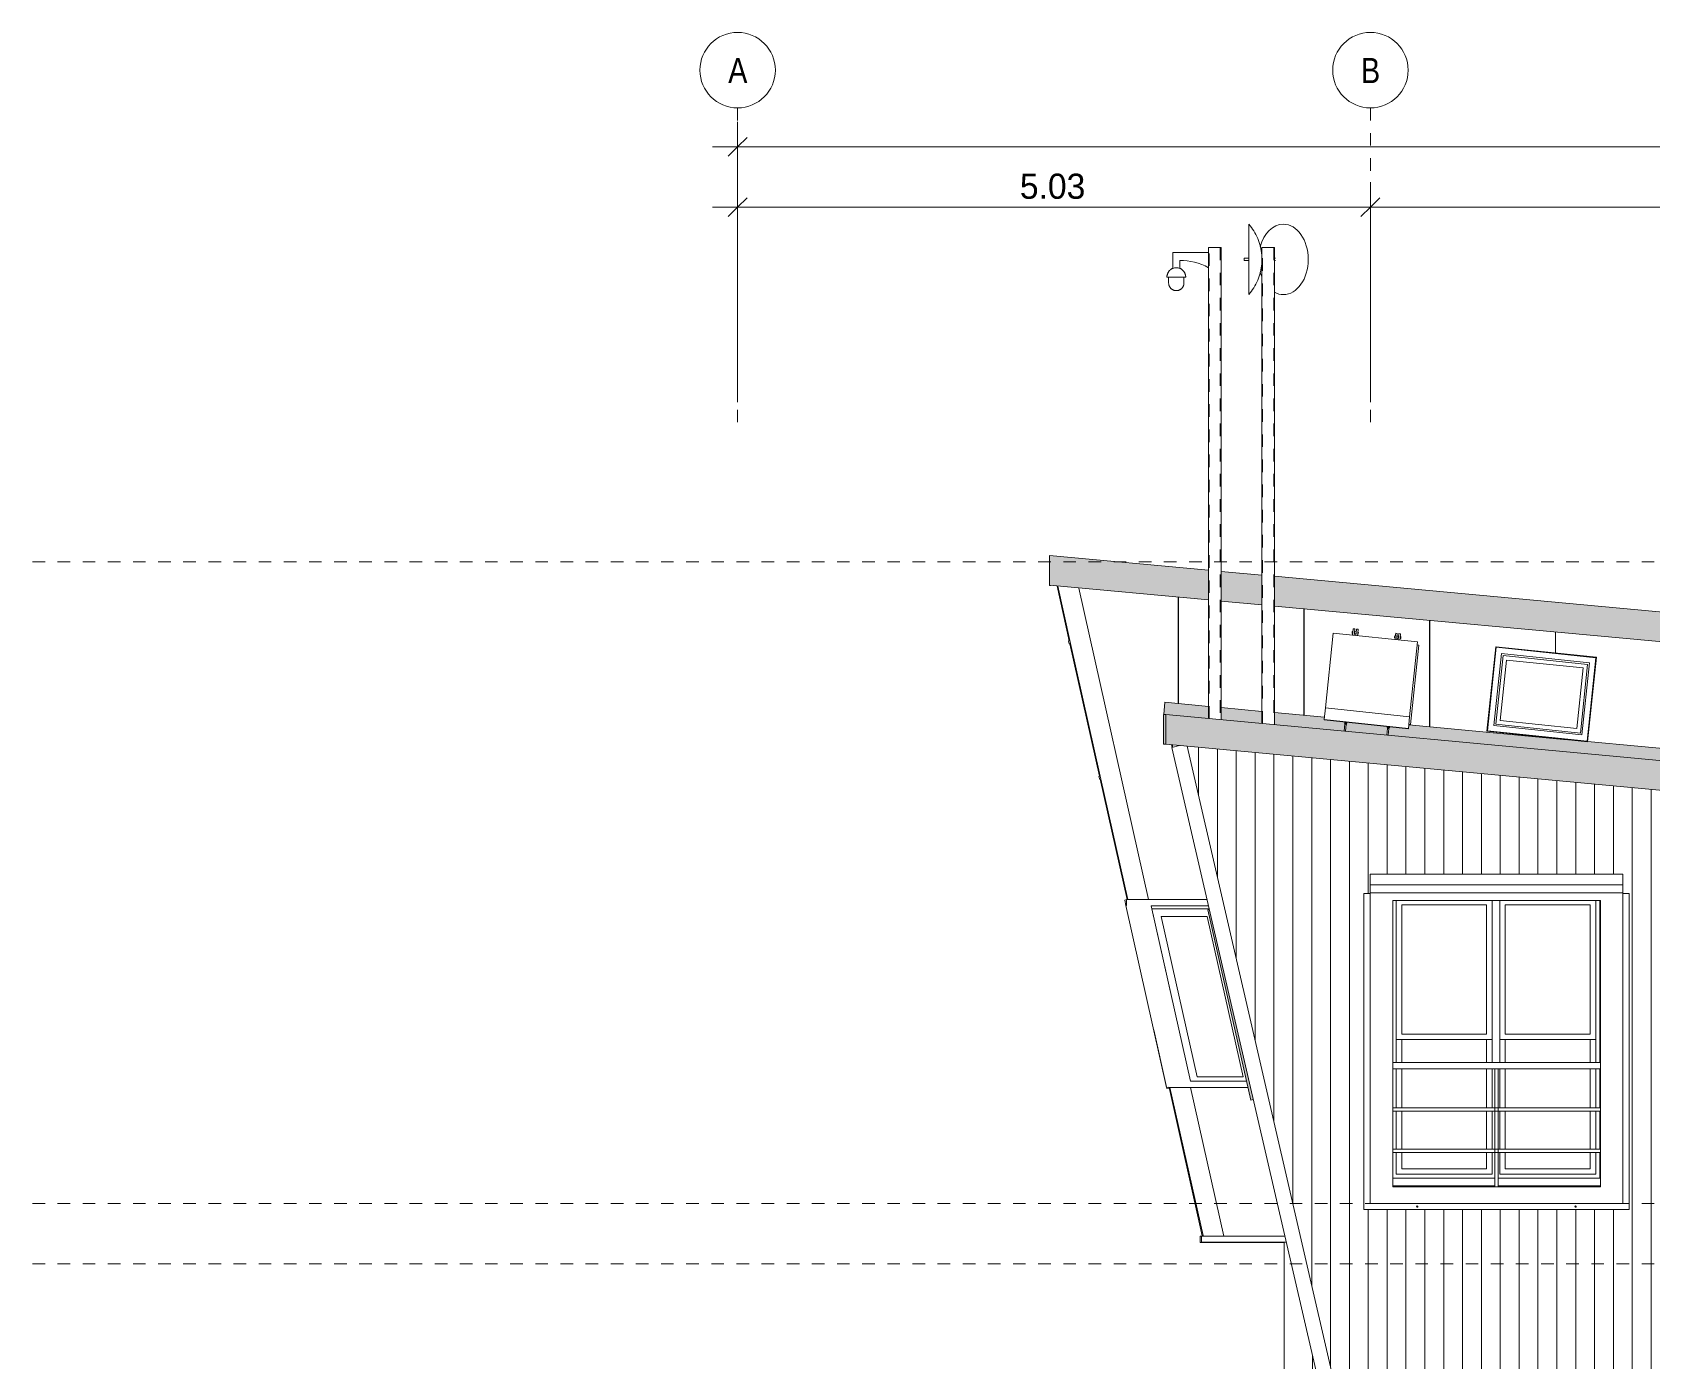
# Model space of a CAD drawing. Header units: metres. Extents: x -3 to 137, y -7 to 15.
# Drawn here: x 64.67 to 77.56, y 4.75 to 15.33 of the extents above; entities that cross this region are included whole.
import ezdxf

# ---------------------------------------------------------------- set-up
doc = ezdxf.new("R2010")
doc.units = ezdxf.units.M
for name, pattern in [('Centre', [0.03175, 0.00635, -0.00475, 0.0159, -0.00475]), ('Grid Line', [0.022225, 0.0127, -0.003175, 0.003175, -0.003175]), ('Hidden', [0.007144, 0.004763, -0.002381])]:
    doc.linetypes.add(name, pattern=pattern)
for name, color, linetype, lineweight in [('A-ANNO-DIMS', 7, 'Continuous', 9), ('A-ANNO-DIMS-100', 7, 'Continuous', 9), ('A-FLOR-HRAL', 7, 'Continuous', 9), ('A-FLOR-LEVL', 7, 'Continuous', 9), ('A-GENM', 7, 'Continuous', 9), ('A-GLAZ', 7, 'Continuous', 9), ('A-ROOF-OTLN', 7, 'Continuous', 9), ('A-ROOF-PATT', 7, 'Continuous', 9), ('A-WALL', 7, 'Continuous', 9), ('A-WALL-PATT', 7, 'Continuous', 9), ('I-WALL', 7, 'Continuous', 9), ('S-COLS', 7, 'Continuous', 9), ('S-GRID', 7, 'Continuous', 9), ('S-GRID-IDEN', 7, 'Continuous', 9)]:
    doc.layers.add(name, color=color, linetype=linetype, lineweight=lineweight)
doc.styles.add('Century Gothic_1', font='GOTHIC.TTF', dxfattribs={"height": 0.2})
doc.styles.add('Saira Condensed', font='SairaCondensed-Regular.ttf', dxfattribs={"height": 0.2})
doc.dimstyles.new('FCA_N_Cotas_E100', dxfattribs={"dimscale": 0.3048, "dimtxt": 0.208834, "dimasz": 0.492126, "dimexe": 0.656168, "dimexo": 0.656168, "dimgap": 0.032808, "dimtad": 1, "dimrnd": 0.01, "dimzin": 0, "dimdsep": 46, "dimtxsty": 'Century Gothic_1', "dimblk1": 'OBLIQUE', "dimblk2": 'OBLIQUE', "dimsah": 1, "dimcen": 0.09, "dimdle": 0.656168, "dimazin": 2, "dimtfac": 1, "dimtdec": 4, "dimtix": 1, "dimtmove": 0, "dimatfit": 3, "dimfxl": 1, "dimtvp": 1, "dimtolj": 1, "dimtzin": 0, "dimarcsym": 2})

# ---------------------------------------------------------------- blocks, each defined once
blk = doc.blocks.new('M_Window-Double-Hung-Double - 1650 x 2250-2534712-Elevation 5 - a')
at = {"layer": 'A-GLAZ'}
for p, q in [((-0.678, 8.429), (-0.678, 7.141)), ((0.041, 8.394), (-0.633, 8.394)), ((-0.633, 7.367), (-0.633, 8.394)), ((0.041, 7.367), (0.041, 8.394)), ((0.086, 8.429), (0.086, 7.141)), ((0.146, 7.141), (0.146, 8.429)), ((0.864, 8.394), (0.19, 8.394)), ((0.19, 8.394), (0.19, 7.367)), ((0.864, 8.394), (0.864, 7.367)), ((0.909, 7.141), (0.909, 8.429)), ((0.941, 8.429), (0.941, 7.141)), ((-0.633, 7.367), (0.041, 7.367)), ((0.19, 7.367), (0.864, 7.367)), ((0.086, 7.323), (-0.678, 7.323)), ((-0.633, 7.141), (-0.633, 7.323)), ((0.041, 7.141), (0.041, 7.323)), ((0.909, 7.323), (0.146, 7.323)), ((0.19, 7.323), (0.19, 7.141)), ((0.864, 7.323), (0.864, 7.141)), ((-0.678, 7.091), (-0.678, 6.781)), ((-0.633, 6.781), (-0.633, 7.091)), ((0.041, 6.78), (0.041, 7.091)), ((0.086, 7.091), (0.086, 6.78)), ((0.146, 6.78), (0.146, 7.091)), ((0.19, 7.091), (0.19, 6.781)), ((0.864, 7.091), (0.864, 6.781)), ((0.909, 6.781), (0.909, 7.091)), ((0.941, 7.091), (0.941, 6.781)), ((-0.678, 6.755), (-0.678, 6.451)), ((-0.633, 6.451), (-0.633, 6.755)), ((0.041, 6.45), (0.041, 6.756)), ((0.086, 6.756), (0.086, 6.45)), ((0.146, 6.45), (0.146, 6.756)), ((0.19, 6.755), (0.19, 6.451)), ((0.864, 6.755), (0.864, 6.451)), ((0.909, 6.451), (0.909, 6.755)), ((0.941, 6.755), (0.941, 6.451)), ((-0.678, 6.425), (-0.678, 6.252)), ((-0.633, 6.296), (-0.633, 6.425)), ((0.041, 6.296), (0.041, 6.426)), ((0.086, 6.426), (0.086, 6.252)), ((0.146, 6.252), (0.146, 6.426)), ((0.19, 6.425), (0.19, 6.296)), ((0.864, 6.425), (0.864, 6.296)), ((0.909, 6.252), (0.909, 6.425)), ((0.941, 6.425), (0.941, 6.22)), ((0.106, 6.22), (-0.704, 6.22)), ((-0.678, 6.252), (0.086, 6.252)), ((-0.633, 6.296), (0.041, 6.296)), ((0.941, 6.22), (0.132, 6.22)), ((0.146, 6.252), (0.909, 6.252)), ((0.19, 6.296), (0.864, 6.296))]:
    blk.add_line(p, q, dxfattribs=at)
blk = doc.blocks.new('M_Trim-Window-Exterior-Flat - with Sill-2534714-Elevation 5 - a')
at = {"layer": 'A-GENM'}
for p, q in [((0.941, 8.429), (0.941, 7.141)), ((0.941, 7.091), (0.941, 6.781)), ((0.941, 6.755), (0.941, 6.451)), ((0.941, 6.425), (0.941, 6.22)), ((0.106, 6.22), (-0.704, 6.22)), ((0.941, 6.22), (0.132, 6.22)), ((-0.704, 6.16), (0.106, 6.16)), ((0.132, 6.16), (0.946, 6.16))]:
    blk.add_line(p, q, dxfattribs=at)
blk = doc.blocks.new('M_Corniza Generica - Verde-2571607-Elevation 5 - a')
at = {"layer": 'A-GENM', "color": 8, "true_color": 0x808080}
for p, q in [((-2.229, 5.761), (-2.214, 5.764)), ((-2.227, 5.752), (-2.229, 5.761)), ((-2.214, 5.764), (-2.214, 5.761))]:
    blk.add_line(p, q, dxfattribs=at)
blk = doc.blocks.new('M_Corniza Generica - Verde-2571591-Elevation 5 - a')
at = {"layer": 'A-GENM', "color": 8, "true_color": 0x808080}
for p, q in [((-2.238, 5.76), (-2.229, 5.76)), ((-2.238, 5.76), (-2.238, 5.71)), ((-1.568, 5.71), (-2.238, 5.71))]:
    blk.add_line(p, q, dxfattribs=at)
blk = doc.blocks.new('M_Corniza Generica - Verde-V113-Elevation 5 - a')
at = {"layer": 'A-GENM', "color": 8, "true_color": 0x808080}
for p, q in [((-2.227, 5.761), (-1.563, 5.761)), ((-2.227, 5.761), (-2.227, 5.711)), ((-1.551, 5.711), (-2.227, 5.711))]:
    blk.add_line(p, q, dxfattribs=at)
blk = doc.blocks.new('M_RVR_Modulo Ventilación_02-6gr - M_RVR_Modulo Ventilación_02-6gr-2547236-Elevation 5 - a')
at = {"layer": 'A-GENM', "color": 8, "true_color": 0x808080}
for p, q in [((-1.02, 10.59), (-1.023, 10.56)), ((-1.007, 10.589), (-1.02, 10.59)), ((-1.01, 10.559), (-1.007, 10.589)), ((-0.994, 10.587), (-0.997, 10.557)), ((-0.981, 10.586), (-0.994, 10.587)), ((-0.984, 10.556), (-0.981, 10.586)), ((-1.24, 9.96), (-1.178, 10.555)), ((-1.178, 10.555), (-0.508, 10.485)), ((-1.028, 10.569), (-1.029, 10.561)), ((-1.029, 10.561), (-1.029, 10.553)), ((-1.029, 10.553), (-1.024, 10.552)), ((-1.022, 10.568), (-1.028, 10.569)), ((-1.025, 10.539), (-1.023, 10.56)), ((-1.01, 10.559), (-1.012, 10.538)), ((-1.011, 10.551), (-0.998, 10.549)), ((-0.996, 10.565), (-1.009, 10.567)), ((-0.999, 10.536), (-0.997, 10.557)), ((-0.984, 10.556), (-0.986, 10.535)), ((-0.985, 10.548), (-0.98, 10.547)), ((-0.978, 10.563), (-0.983, 10.564)), ((-0.98, 10.547), (-0.979, 10.555)), ((-0.979, 10.555), (-0.978, 10.563)), ((-0.69, 10.525), (-0.691, 10.517)), ((-0.691, 10.517), (-0.685, 10.517)), ((-0.689, 10.533), (-0.69, 10.525)), ((-0.684, 10.532), (-0.689, 10.533)), ((-0.687, 10.504), (-0.685, 10.525)), ((-0.681, 10.554), (-0.685, 10.525)), ((-0.669, 10.553), (-0.681, 10.554)), ((-0.672, 10.523), (-0.674, 10.502)), ((-0.673, 10.515), (-0.66, 10.514)), ((-0.672, 10.523), (-0.669, 10.553)), ((-0.658, 10.53), (-0.671, 10.531)), ((-0.661, 10.501), (-0.659, 10.522)), ((-0.656, 10.552), (-0.659, 10.522)), ((-0.643, 10.55), (-0.656, 10.552)), ((-0.646, 10.52), (-0.648, 10.499)), ((-0.647, 10.512), (-0.641, 10.512)), ((-0.646, 10.52), (-0.643, 10.55)), ((-0.64, 10.528), (-0.645, 10.528)), ((-0.641, 10.512), (-0.64, 10.52)), ((-0.64, 10.52), (-0.64, 10.528)), ((-0.508, 10.485), (-0.571, 9.89)), ((-0.498, 10.459), (-0.564, 9.828)), ((-0.498, 10.459), (-0.511, 10.461)), ((-1.25, 9.868), (-1.24, 9.96)), ((-1.24, 9.96), (-0.571, 9.89)), ((-1.25, 9.865), (-1.25, 9.868)), ((-0.58, 9.798), (-1.25, 9.868)), ((-1.25, 9.865), (-0.581, 9.794)), ((-1.085, 9.833), (-1.091, 9.776)), ((-1.087, 9.845), (-1.088, 9.84)), ((-1.088, 9.84), (-1.085, 9.839)), ((-1.087, 9.848), (-1.087, 9.845)), ((-1.084, 9.847), (-1.086, 9.831)), ((-1.086, 9.831), (-1.082, 9.831)), ((-1.082, 9.831), (-1.086, 9.831)), ((-1.082, 9.831), (-1.081, 9.847)), ((-1.082, 9.839), (-1.077, 9.838)), ((-1.081, 9.775), (-1.075, 9.832)), ((-1.076, 9.846), (-1.078, 9.831)), ((-1.078, 9.831), (-1.074, 9.83)), ((-1.074, 9.83), (-1.078, 9.831)), ((-1.074, 9.83), (-1.073, 9.846)), ((-1.074, 9.838), (-1.071, 9.838)), ((-1.071, 9.838), (-1.07, 9.843)), ((-1.07, 9.843), (-1.07, 9.846)), ((-0.749, 9.813), (-0.749, 9.809)), ((-0.749, 9.809), (-0.749, 9.804)), ((-0.749, 9.804), (-0.746, 9.804)), ((-0.746, 9.812), (-0.747, 9.796)), ((-0.744, 9.796), (-0.743, 9.811)), ((-0.743, 9.803), (-0.739, 9.803)), ((-0.738, 9.811), (-0.739, 9.795)), ((-0.736, 9.795), (-0.735, 9.811)), ((-0.735, 9.803), (-0.732, 9.802)), ((-0.732, 9.807), (-0.732, 9.811)), ((-0.732, 9.802), (-0.732, 9.807)), ((-0.571, 9.89), (-0.58, 9.798)), ((-0.577, 9.829), (-0.564, 9.828)), ((-0.746, 9.797), (-0.752, 9.744)), ((-0.747, 9.796), (-0.744, 9.796)), ((-0.744, 9.796), (-0.747, 9.796)), ((-0.742, 9.743), (-0.737, 9.796)), ((-0.739, 9.795), (-0.736, 9.795)), ((-0.736, 9.795), (-0.739, 9.795)), ((-0.58, 9.798), (-0.581, 9.794))]:
    blk.add_line(p, q, dxfattribs=at)
blk = doc.blocks.new('M_Ventana Cubierta Ponton - M_Ventana Cubierta Ponton-2549162-Elevation 5 - a')
at = {"layer": 'A-GLAZ', "color": 8, "true_color": 0x808080}
for p, q in [((0.044, 9.775), (0.115, 10.447)), ((0.115, 10.447), (0.915, 10.363)), ((0.118, 10.443), (0.115, 10.447)), ((0.049, 9.779), (0.118, 10.443)), ((0.16, 10.392), (0.099, 9.82)), ((0.172, 10.377), (0.114, 9.832)), ((0.911, 10.36), (0.118, 10.443)), ((0.15, 9.861), (0.2, 10.341)), ((0.86, 10.318), (0.16, 10.392)), ((0.172, 10.377), (0.845, 10.306)), ((0.2, 10.341), (0.809, 10.278)), ((0.799, 9.746), (0.86, 10.318)), ((0.841, 9.695), (0.911, 10.36)), ((0.915, 10.363), (0.844, 9.691)), ((0.915, 10.363), (0.911, 10.36)), ((0.759, 9.797), (0.809, 10.278)), ((0.787, 9.761), (0.845, 10.306)), ((0.099, 9.82), (0.799, 9.746)), ((0.114, 9.832), (0.787, 9.761)), ((0.15, 9.861), (0.759, 9.797)), ((0.044, 9.775), (0.049, 9.779)), ((0.844, 9.691), (0.044, 9.775)), ((0.841, 9.695), (0.049, 9.779)), ((0.844, 9.691), (0.841, 9.695))]:
    blk.add_line(p, q, dxfattribs=at)
blk = doc.blocks.new('M_Corniza Generica - Gris-2550090-Elevation 5 - a')
at = {"layer": 'A-GENM', "true_color": 0x474958}
h = blk.add_hatch(color=251, dxfattribs=at)
h.paths.add_polyline_path([(11.742, 8.585), (11.751, 8.681), (11.099, 8.741), (11.021, 8.652), (11.692, 8.589)])
h.paths.add_polyline_path([(10.898, 8.663), (10.976, 8.753), (10.49, 8.798), (10.491, 8.701), (10.85, 8.667)])
h.paths.add_polyline_path([(10.39, 8.71), (10.39, 8.807), (7.738, 9.053), (7.735, 9.021), (6.934, 9.105), (6.937, 9.128), (6.461, 9.172), (6.456, 9.128), (5.656, 9.212), (5.659, 9.246), (3.835, 9.415), (3.831, 9.377), (3.03, 9.461), (3.033, 9.49), (2.88, 9.504), (2.877, 9.477), (2.077, 9.561), (2.078, 9.578), (0.845, 9.693), (0.844, 9.691), (0.642, 9.712), (-0.578, 9.825), (-0.581, 9.794), (-0.732, 9.81), (-0.732, 9.802), (-0.736, 9.802), (-0.742, 9.743), (10.251, 8.723)])
h.paths.add_polyline_path([(-0.752, 9.744), (-0.747, 9.804), (-0.749, 9.805), (-0.749, 9.812), (-1.07, 9.845), (-1.071, 9.838), (-1.074, 9.838), (-1.08, 9.775), (-0.753, 9.744)])
h.paths.add_polyline_path([(-1.091, 9.776), (-1.085, 9.84), (-1.088, 9.84), (-1.087, 9.848), (-1.25, 9.865), (-1.248, 9.887), (-1.646, 9.924), (-1.646, 9.827), (-1.092, 9.776)])
h.paths.add_polyline_path([(-1.746, 9.836), (-1.746, 9.933), (-2.071, 9.963), (-2.071, 9.867), (-1.76, 9.838)])
h.paths.add_polyline_path([(-2.171, 9.876), (-2.171, 9.973), (-2.518, 10.005), (-2.527, 9.907), (-2.51, 9.907), (-2.24, 9.882)])
at = {"layer": 'A-GENM', "color": 8, "true_color": 0x808080}
for p, q in [((-2.518, 10.005), (-2.527, 9.907)), ((-2.518, 10.005), (-2.171, 9.973)), ((-2.071, 9.963), (-1.746, 9.933)), ((-1.646, 9.924), (-1.248, 9.887)), ((-0.578, 9.825), (0.683, 9.708)), ((0.845, 9.693), (2.078, 9.578))]:
    blk.add_line(p, q, dxfattribs=at)
blk = doc.blocks.new('M_Ventana lateral sala operaciones - M_Ventana lateral sala operaciones-2565318-Elevation 5 - a')
at = {"layer": 'A-GLAZ', "color": 8, "true_color": 0x808080}
for p, q in [((-2.621, 8.362), (-2.165, 8.362)), ((-2.46, 7.643), (-2.621, 8.362)), ((-2.546, 8.302), (-2.261, 7.026)), ((-2.181, 8.302), (-2.546, 8.302)), ((-1.895, 7.026), (-2.181, 8.302)), ((-2.261, 7.026), (-1.895, 7.026))]:
    blk.add_line(p, q, dxfattribs=at)
blk = doc.blocks.new('M_Ventana Fachada ponton - M_Ventana Fachada ponton-2570500-Elevation 5 - a')
at = {"layer": 'A-GLAZ', "true_color": 0x474958}
blk.add_hatch(color=251, dxfattribs=at).paths.add_polyline_path([(-1.835, 6.842), (-1.814, 6.847), (-2.164, 8.357), (-2.177, 8.354), (-1.88, 7.042)])
at = {"layer": 'A-GLAZ', "color": 8, "true_color": 0x808080}
for p, q in [((-2.164, 8.357), (-2.177, 8.354)), ((-2.177, 8.354), (-1.835, 6.842)), ((-1.835, 6.842), (-1.814, 6.847))]:
    blk.add_line(p, q, dxfattribs=at)
blk = doc.blocks.new('CHS-Circular Hollow Section-Column - 225 mm-2571516-Elevation 5 - a')
at = {"layer": 'S-COLS'}
for p, q in [((-1.568, 5.711), (-1.568, 3.7)), ((-1.343, 3.7), (-1.343, 4.81)), ((-1.568, 3.69), (-1.568, 2.864)), ((-1.343, 2.864), (-1.343, 3.69)), ((-1.568, 2.854), (-1.568, 2.813)), ((-1.343, 2.813), (-1.343, 2.854))]:
    blk.add_line(p, q, dxfattribs=at)
blk = doc.blocks.new('M_Marco Ventanas Fachada Ext-2 - M_Marco Ventanas Fachada Ext-2-2579068-Elevation 5 - a')
at = {"layer": 'A-GENM', "color": 8, "true_color": 0x808080}
for p, q in [((-0.884, 8.553), (-0.884, 8.639)), ((1.126, 8.639), (-0.884, 8.639)), ((-0.884, 8.49), (-0.884, 8.553)), ((-0.884, 8.553), (1.126, 8.553)), ((1.126, 8.639), (1.126, 8.553)), ((1.126, 8.553), (1.126, 8.49)), ((-0.884, 8.484), (-0.934, 8.484)), ((-0.934, 8.484), (-0.934, 5.971)), ((-0.884, 8.49), (1.126, 8.49)), ((-0.884, 6.021), (-0.884, 8.49)), ((0.946, 8.429), (-0.704, 8.429)), ((-0.704, 8.429), (-0.704, 6.153)), ((0.946, 6.153), (0.946, 8.429)), ((1.126, 8.49), (1.126, 6.021)), ((1.176, 8.484), (1.126, 8.484)), ((1.176, 5.971), (1.176, 8.484)), ((-0.704, 6.153), (0.946, 6.153)), ((-0.934, 5.971), (1.176, 5.971)), ((1.126, 6.021), (-0.884, 6.021))]:
    blk.add_line(p, q, dxfattribs=at)
for centre, start, end in [((-0.51, 5.995), 0, 180), ((-0.51, 5.995), 180, 0), ((0.749, 5.995), 0, 180), ((0.749, 5.995), 180, 0)]:
    blk.add_arc(centre, 0.005, start, end, dxfattribs=at)
blk = doc.blocks.new('FCA_N_Columna de acero - 100x100mm-2814986-Elevation 5 - a')
at = {"layer": 'S-COLS'}
for p, q in [((-2.171, 13.621), (-2.171, 9.876)), ((-2.171, 13.621), (-2.159, 13.621)), ((-2.083, 13.621), (-2.159, 13.621)), ((-2.083, 13.621), (-2.071, 13.621)), ((-2.071, 9.867), (-2.071, 13.621))]:
    blk.add_line(p, q, dxfattribs=at)
at = {"layer": 'S-COLS', "linetype": 'Hidden'}
for p, q in [((-2.165, 9.875), (-2.165, 13.621)), ((-2.077, 13.621), (-2.077, 9.867))]:
    blk.add_line(p, q, dxfattribs=at)
blk = doc.blocks.new('FCA_N_Columna de acero - 100x100mm-2815084-Elevation 5 - a')
at = {"layer": 'S-COLS'}
for p, q in [((-1.746, 13.621), (-1.746, 9.836)), ((-1.746, 13.621), (-1.734, 13.621)), ((-1.658, 13.621), (-1.734, 13.621)), ((-1.658, 13.621), (-1.646, 13.621)), ((-1.646, 9.827), (-1.646, 13.621))]:
    blk.add_line(p, q, dxfattribs=at)
at = {"layer": 'S-COLS', "linetype": 'Hidden'}
for p, q in [((-1.74, 9.836), (-1.74, 13.621)), ((-1.652, 13.621), (-1.652, 9.828))]:
    blk.add_line(p, q, dxfattribs=at)
blk = doc.blocks.new('M_Camara Esferica Ext - M_Camara Esferica Ext-2816825-Elevation 5 - a')
at = {"layer": 'A-GENM', "color": 8, "true_color": 0x808080}
for p, q in [((-2.171, 13.582), (-2.454, 13.582)), ((-2.454, 13.582), (-2.454, 13.455)), ((-2.4, 13.455), (-2.4, 13.519)), ((-2.352, 13.387), (-2.501, 13.387)), ((-2.488, 13.387), (-2.488, 13.34)), ((-2.366, 13.34), (-2.366, 13.387))]:
    blk.add_line(p, q, dxfattribs=at)
at = {"layer": 'A-GENM', "color": 8, "true_color": 0x808080, "flags": 128}
for points in [[(-2.501, 13.387), (-2.501, 13.39), (-2.501, 13.393), (-2.501, 13.396), (-2.5, 13.398), (-2.5, 13.401), (-2.499, 13.404), (-2.498, 13.407), (-2.498, 13.41), (-2.497, 13.413), (-2.495, 13.416), (-2.494, 13.418), (-2.493, 13.421), (-2.491, 13.424), (-2.49, 13.426), (-2.488, 13.429), (-2.487, 13.431), (-2.485, 13.434), (-2.483, 13.436), (-2.481, 13.438), (-2.479, 13.44), (-2.477, 13.442), (-2.474, 13.444), (-2.472, 13.446), (-2.469, 13.448), (-2.467, 13.449), (-2.464, 13.451), (-2.462, 13.452), (-2.459, 13.454), (-2.456, 13.455), (-2.454, 13.456)], [(-2.4, 13.456), (-2.397, 13.455), (-2.394, 13.454), (-2.391, 13.452), (-2.389, 13.451), (-2.386, 13.449), (-2.384, 13.448), (-2.381, 13.446), (-2.379, 13.444), (-2.377, 13.442), (-2.375, 13.44), (-2.373, 13.438), (-2.371, 13.436), (-2.369, 13.433), (-2.367, 13.431), (-2.365, 13.429), (-2.363, 13.426), (-2.362, 13.424), (-2.36, 13.421), (-2.359, 13.418), (-2.358, 13.416), (-2.357, 13.413), (-2.356, 13.41), (-2.355, 13.407), (-2.354, 13.404), (-2.353, 13.401), (-2.353, 13.398), (-2.353, 13.395), (-2.352, 13.393), (-2.352, 13.39), (-2.352, 13.387)], [(-2.427, 13.279), (-2.429, 13.279), (-2.432, 13.279), (-2.434, 13.279), (-2.436, 13.279), (-2.439, 13.28), (-2.441, 13.28), (-2.444, 13.281), (-2.446, 13.282), (-2.448, 13.283), (-2.45, 13.283), (-2.453, 13.284), (-2.455, 13.286), (-2.457, 13.287), (-2.459, 13.288), (-2.461, 13.289), (-2.463, 13.291), (-2.465, 13.292), (-2.467, 13.294), (-2.469, 13.295), (-2.47, 13.297), (-2.472, 13.299), (-2.474, 13.301), (-2.475, 13.303), (-2.477, 13.305), (-2.478, 13.307), (-2.479, 13.309), (-2.481, 13.311), (-2.482, 13.313), (-2.483, 13.315), (-2.484, 13.318), (-2.484, 13.32), (-2.485, 13.322), (-2.486, 13.325), (-2.486, 13.327), (-2.487, 13.329), (-2.487, 13.332), (-2.487, 13.334), (-2.488, 13.337), (-2.488, 13.339), (-2.488, 13.34)], [(-2.366, 13.34), (-2.366, 13.337), (-2.366, 13.335), (-2.366, 13.332), (-2.366, 13.33), (-2.367, 13.328), (-2.367, 13.325), (-2.368, 13.323), (-2.369, 13.321), (-2.37, 13.318), (-2.37, 13.316), (-2.371, 13.314), (-2.373, 13.312), (-2.374, 13.309), (-2.375, 13.307), (-2.376, 13.305), (-2.378, 13.303), (-2.379, 13.301), (-2.381, 13.299), (-2.382, 13.298), (-2.384, 13.296), (-2.386, 13.294), (-2.388, 13.293), (-2.39, 13.291), (-2.392, 13.29), (-2.394, 13.288), (-2.396, 13.287), (-2.398, 13.286), (-2.4, 13.285), (-2.402, 13.284), (-2.405, 13.283), (-2.407, 13.282), (-2.409, 13.281), (-2.412, 13.281), (-2.414, 13.28), (-2.416, 13.28), (-2.419, 13.279), (-2.421, 13.279), (-2.424, 13.279), (-2.426, 13.279), (-2.427, 13.279)]]:
    blk.add_lwpolyline(points, dxfattribs=at)
at = {"layer": 'A-GENM', "color": 8, "true_color": 0x808080}
blk.add_arc((-2.4, 13.034), 0.485, 61.7834, 89.9363, dxfattribs=at)
blk.add_open_spline([(-2.4, 13.455), (-2.404, 13.457), (-2.413, 13.46), (-2.427, 13.461), (-2.441, 13.46), (-2.449, 13.457), (-2.454, 13.455)], degree=3, dxfattribs=at)
blk = doc.blocks.new('M_Antena parabolica - M_Antena parabolica-2819053-Elevation 5 - a')
at = {"layer": 'A-GENM', "color": 8, "true_color": 0x808080}
for p, q in [((-1.851, 13.807), (-1.851, 13.247)), ((-1.851, 13.536), (-1.887, 13.536)), ((-1.887, 13.519), (-1.887, 13.536)), ((-1.887, 13.519), (-1.851, 13.519))]:
    blk.add_line(p, q, dxfattribs=at)
at = {"layer": 'A-GENM', "color": 8, "true_color": 0x808080, "flags": 128}
for points in [[(-1.851, 13.807), (-1.84, 13.794), (-1.83, 13.781), (-1.82, 13.767), (-1.811, 13.753), (-1.802, 13.738), (-1.794, 13.724), (-1.786, 13.708), (-1.779, 13.693), (-1.773, 13.677), (-1.768, 13.661), (-1.762, 13.645), (-1.758, 13.629), (-1.754, 13.612), (-1.751, 13.595), (-1.749, 13.579), (-1.747, 13.562), (-1.746, 13.545), (-1.746, 13.528), (-1.746, 13.527)], [(-1.746, 13.527), (-1.746, 13.51), (-1.747, 13.493), (-1.749, 13.477), (-1.751, 13.46), (-1.754, 13.443), (-1.758, 13.427), (-1.762, 13.41), (-1.767, 13.394), (-1.773, 13.378), (-1.779, 13.362), (-1.786, 13.347), (-1.794, 13.331), (-1.802, 13.317), (-1.811, 13.302), (-1.82, 13.288), (-1.83, 13.274), (-1.84, 13.261), (-1.851, 13.248), (-1.851, 13.247)]]:
    blk.add_lwpolyline(points, dxfattribs=at)
blk = doc.blocks.new('M_Antena parabolica - M_Antena parabolica-V155-Elevation 5 - a')
at = {"layer": 'A-GENM', "color": 8, "true_color": 0x808080}
for p, q in [((-1.639, 13.536), (-1.645, 13.536)), ((-1.645, 13.519), (-1.638, 13.519))]:
    blk.add_line(p, q, dxfattribs=at)
for start_param, end_param in [(0, 1.202058), (3.141593, 6.283185), (1.939534, 2.094395), (2.772781, 3.141593)]:
    blk.add_ellipse((-1.575, 13.527), major_axis=(0, 0.28), ratio=0.707107, start_param=start_param, end_param=end_param, dxfattribs=at)
blk = doc.blocks.new('Railing - 1_ 2-2581305-Elevation 5 - a')
at = {"layer": 'A-FLOR-HRAL'}
for p, q in [((0.106, 7.091), (0.106, 6.153)), ((0.106, 7.091), (0.119, 7.091)), ((0.119, 7.091), (0.132, 7.091)), ((0.132, 6.153), (0.132, 7.091))]:
    blk.add_line(p, q, dxfattribs=at)
blk = doc.blocks.new('Railing - Railing-2819722-Elevation 5 - a')
at = {"layer": 'A-FLOR-HRAL'}
for p, q in [((0.946, 7.141), (-0.704, 7.141)), ((-0.704, 7.091), (0.946, 7.091)), ((0.946, 6.781), (-0.704, 6.781)), ((-0.704, 6.755), (0.946, 6.755)), ((0.946, 6.451), (-0.704, 6.451)), ((-0.704, 6.425), (0.946, 6.425))]:
    blk.add_line(p, q, dxfattribs=at)
blk.add_blockref('Railing - 1_ 2-2581305-Elevation 5 - a', (0, 0))
blk = doc.blocks.new('Grid - 3mm-1144979-Elevation 5 - a')
at = {"layer": 'S-GRID-IDEN', "color": 253, "true_color": 0xaaaaaa}
blk.add_circle((-5.916, 15.032), 0.3, dxfattribs=at)
blk = doc.blocks.new('DIMBLOCK9-Elevation 5 - a')
at = {"layer": 'A-ANNO-DIMS-100'}
for p, q in [((75.312, 13.942), (75.312, 14.142)), ((82.211, 13.942), (82.211, 14.142)), ((82.211, 13.942), (75.312, 13.942)), ((75.312, 13.942), (75.312, 12.392)), ((82.211, 13.942), (82.211, 12.392))]:
    blk.add_line(p, q, dxfattribs=at)
at = {"layer": 'A-ANNO-DIMS-100', "lineweight": 35}
for p, q in [((75.312, 13.942), (75.237, 13.867)), ((75.312, 13.942), (75.387, 14.017)), ((82.211, 13.942), (82.136, 13.867)), ((82.211, 13.942), (82.286, 14.017))]:
    blk.add_line(p, q, dxfattribs=at)
at = {"layer": 'A-ANNO-DIMS-100', "color": 0, "insert": (78.49, 14.209), "char_height": 0.2, "width": 0.65236, "attachment_point": 1, "line_spacing_factor": 0.984502, "style": 'Century Gothic_1'}
blk.add_mtext('6.90', dxfattribs=at)
blk = doc.blocks.new('_Oblique')
at = {"color": 0, "linetype": 'ByBlock', "lineweight": -2}
blk.add_line((-0.5, -0.5), (0.5, 0.5), dxfattribs=at)
blk = doc.blocks.new('DIMBLOCK10-Elevation 5 - a')
at = {"layer": 'A-ANNO-DIMS-100'}
for p, q in [((70.279, 13.942), (70.279, 14.142)), ((75.312, 13.942), (75.312, 14.142)), ((75.312, 13.942), (70.079, 13.942)), ((70.279, 13.942), (70.279, 12.392)), ((75.312, 13.942), (75.312, 12.392))]:
    blk.add_line(p, q, dxfattribs=at)
at = {"layer": 'A-ANNO-DIMS-100', "lineweight": 35}
for p, q in [((70.279, 13.942), (70.204, 13.867)), ((70.279, 13.942), (70.354, 14.017)), ((75.312, 13.942), (75.237, 13.867)), ((75.312, 13.942), (75.387, 14.017))]:
    blk.add_line(p, q, dxfattribs=at)
at = {"layer": 'A-ANNO-DIMS-100', "color": 0, "insert": (72.524, 14.209), "char_height": 0.2, "width": 0.65236, "attachment_point": 1, "line_spacing_factor": 0.984502, "style": 'Century Gothic_1'}
blk.add_mtext('5.03', dxfattribs=at)
blk = doc.blocks.new('DIMBLOCK11-Elevation 5 - a')
at = {"layer": 'A-ANNO-DIMS-100'}
for p, q in [((70.279, 14.422), (70.279, 14.622)), ((94.103, 14.422), (94.103, 14.622)), ((70.079, 14.422), (94.303, 14.422)), ((70.279, 14.422), (70.279, 12.392)), ((94.103, 14.422), (94.103, 12.392))]:
    blk.add_line(p, q, dxfattribs=at)
at = {"layer": 'A-ANNO-DIMS-100', "lineweight": 35}
for p, q in [((70.279, 14.422), (70.354, 14.497)), ((94.103, 14.422), (94.178, 14.497)), ((70.279, 14.422), (70.204, 14.347)), ((94.103, 14.422), (94.028, 14.347))]:
    blk.add_line(p, q, dxfattribs=at)
at = {"layer": 'A-ANNO-DIMS-100', "color": 0, "insert": (81.842, 14.689), "char_height": 0.2, "width": 0.83931, "attachment_point": 1, "line_spacing_factor": 0.984502, "style": 'Century Gothic_1'}
blk.add_mtext('23.82', dxfattribs=at)

msp = doc.modelspace()

# ---------------------------------------------------------------- hatches: boundary and pattern name
at = {"layer": 'A-ROOF-PATT', "true_color": 0x474958}
for points in [[(72.76, 10.935), (72.76, 10.936), (72.76, 11.17), (72.759, 11.17), (72.759, 10.935)], [(73.685, 9.672), (73.685, 9.907), (73.666, 9.907), (73.666, 9.672)]]:
    msp.add_hatch(color=251, dxfattribs=at).paths.add_polyline_path(points)
h = msp.add_hatch(color=251, dxfattribs=at)
h.paths.add_polyline_path([(87.938, 9.54), (87.938, 9.776), (74.549, 11.007), (74.549, 10.771), (87.207, 9.607), (87.269, 9.678), (87.532, 9.678), (87.532, 9.578), (87.532, 9.577), (87.887, 9.544)])
h.paths.add_polyline_path([(74.449, 10.78), (74.449, 11.016), (74.124, 11.046), (74.124, 10.81), (74.435, 10.782)])
h.paths.add_polyline_path([(74.024, 10.82), (74.024, 11.056), (72.76, 11.172), (72.76, 10.936), (73.955, 10.826)])
h = msp.add_hatch(color=251, dxfattribs=at)
h.paths.add_polyline_path([(89.692, 8.186), (89.692, 8.422), (87.216, 8.652), (87.026, 8.433), (89.689, 8.186)])
h.paths.add_polyline_path([(86.906, 8.444), (86.907, 8.458), (86.915, 8.458), (87.094, 8.663), (86.685, 8.701), (86.686, 8.465), (86.901, 8.445)])
h.paths.add_polyline_path([(86.585, 8.474), (86.585, 8.71), (73.685, 9.907), (73.685, 9.671), (86.578, 8.475)])
at = {"layer": 'A-WALL-PATT', "true_color": 0x383a4e}
h = msp.add_hatch(dxfattribs=at)
h.set_pattern_fill('FP_4', color=159, style=0, pattern_type=2)
h.set_pattern_definition([(90, (76.19501, 0), (-0.15, 9e-18), [])])
h.paths.add_polyline_path([(89.078, 2.56), (89.184, 3.57), (89.184, 3.769), (89.167, 3.77), (89.165, 3.77), (89.167, 3.774), (89.165, 3.777), (89.17, 3.778), (89.179, 3.779), (89.206, 3.778), (89.67, 8.188), (87.026, 8.433), (87.006, 8.41), (87.006, 2.603), (89.078, 2.603)])
h.paths.add_polyline_path([(75.547, 2.603), (86.587, 2.603), (86.586, 2.614), (86.585, 8.474), (73.854, 9.656), (75.482, 2.617), (75.483, 2.908), (75.489, 2.949), (75.493, 2.962), (75.508, 2.995), (75.526, 3.02), (75.557, 3.049), (75.593, 3.07), (75.628, 3.082), (75.647, 3.085), (75.66, 3.087), (75.676, 3.087), (75.716, 3.081), (75.753, 3.067), (75.781, 3.05), (75.795, 3.039), (75.821, 3.009), (75.768, 2.972), (75.743, 2.998), (75.725, 3.009), (75.708, 3.016), (75.666, 3.022), (75.641, 3.018), (75.62, 3.011), (75.595, 2.996), (75.579, 2.981), (75.567, 2.964), (75.557, 2.947), (75.551, 2.928), (75.547, 2.893), (75.547, 2.642)])
h.paths.add_polyline_path([(86.687, 2.603), (86.906, 2.603), (86.906, 8.444), (86.685, 8.465), (86.686, 2.606)])
h.paths.add_polyline_path([(81.882, 3.137), (81.865, 3.137), (81.865, 7.794), (83.173, 7.794), (83.173, 3.137), (81.885, 3.137)])
h.paths.add_polyline_path([(81.041, 3.137), (79.111, 3.137), (79.111, 7.794), (81.052, 7.794), (81.052, 3.137), (81.043, 3.137)])
h.paths.add_polyline_path([(85.615, 3.151), (84.323, 3.151), (84.323, 7.807), (85.631, 7.807), (85.631, 3.151), (85.622, 3.151)])
h.paths.add_polyline_path([(81.889, 3.156), (81.893, 3.157), (81.894, 3.161), (81.893, 3.165), (81.889, 3.166), (81.886, 3.165), (81.884, 3.161), (81.886, 3.157), (81.888, 3.156)])
h.paths.add_polyline_path([(81.027, 3.156), (81.031, 3.157), (81.032, 3.161), (81.031, 3.165), (81.027, 3.166), (81.024, 3.165), (81.022, 3.161), (81.024, 3.157), (81.026, 3.156)])
h.paths.add_polyline_path([(79.769, 3.156), (79.772, 3.157), (79.774, 3.161), (79.772, 3.165), (79.769, 3.166), (79.765, 3.165), (79.764, 3.161), (79.765, 3.157), (79.768, 3.156)])
h.paths.add_polyline_path([(83.148, 3.156), (83.152, 3.157), (83.153, 3.161), (83.151, 3.165), (83.148, 3.166), (83.144, 3.165), (83.143, 3.161), (83.144, 3.157), (83.147, 3.156)])
h.paths.add_polyline_path([(85.607, 3.17), (85.61, 3.171), (85.612, 3.175), (85.61, 3.178), (85.607, 3.18), (85.603, 3.178), (85.602, 3.175), (85.603, 3.171), (85.605, 3.17)])
h.paths.add_polyline_path([(84.348, 3.17), (84.352, 3.171), (84.353, 3.175), (84.352, 3.178), (84.348, 3.18), (84.345, 3.178), (84.343, 3.175), (84.345, 3.171), (84.347, 3.17)])
h.paths.add_polyline_path([(82.904, 3.32), (82.943, 3.32), (82.943, 4.864), (82.904, 4.864), (82.904, 3.325)])
h.paths.add_polyline_path([(82.095, 3.32), (82.134, 3.32), (82.134, 4.864), (82.095, 4.864), (82.095, 3.322)])
h.paths.add_polyline_path([(85.36, 3.333), (85.401, 3.333), (85.401, 4.878), (85.36, 4.878), (85.36, 3.363)])
h.paths.add_polyline_path([(84.59, 3.333), (84.59, 4.878), (84.553, 4.878), (84.553, 3.333)])
h.paths.add_polyline_path([(89.203, 3.749), (89.205, 3.769), (89.203, 3.769), (89.203, 3.754)])
h.paths.add_polyline_path([(83.148, 4.854), (83.152, 4.855), (83.153, 4.859), (83.152, 4.862), (83.148, 4.864), (83.144, 4.862), (83.143, 4.859), (83.144, 4.855), (83.147, 4.854)])
h.paths.add_polyline_path([(81.889, 4.854), (81.893, 4.855), (81.894, 4.859), (81.893, 4.862), (81.889, 4.864), (81.886, 4.862), (81.884, 4.859), (81.886, 4.855), (81.888, 4.854)])
h.paths.add_polyline_path([(81.027, 4.854), (81.031, 4.855), (81.032, 4.859), (81.031, 4.862), (81.027, 4.864), (81.024, 4.862), (81.022, 4.859), (81.024, 4.855), (81.026, 4.854)])
h.paths.add_polyline_path([(85.607, 4.867), (85.61, 4.869), (85.612, 4.872), (85.61, 4.876), (85.607, 4.877), (85.603, 4.876), (85.602, 4.872), (85.603, 4.869), (85.605, 4.867)])
h.paths.add_polyline_path([(84.348, 4.867), (84.352, 4.869), (84.353, 4.872), (84.352, 4.876), (84.348, 4.877), (84.345, 4.876), (84.343, 4.872), (84.345, 4.869), (84.347, 4.867)])
h.paths.add_polyline_path([(75.682, 5.971), (75.261, 5.971), (75.261, 8.484), (75.311, 8.484), (75.311, 8.639), (77.321, 8.639), (77.321, 8.484), (77.371, 8.484), (77.371, 5.971), (75.683, 5.971)])
h.paths.add_polyline_path([(75.685, 5.99), (75.689, 5.991), (75.69, 5.995), (75.689, 5.998), (75.685, 6), (75.682, 5.998), (75.68, 5.995), (75.682, 5.991), (75.684, 5.99)])
h.paths.add_polyline_path([(76.944, 5.99), (76.947, 5.991), (76.949, 5.995), (76.947, 5.998), (76.944, 6), (76.94, 5.998), (76.939, 5.995), (76.94, 5.991), (76.942, 5.99)])
h.paths.add_polyline_path([(83.148, 5.994), (83.152, 5.995), (83.153, 5.999), (83.152, 6.002), (83.148, 6.004), (83.144, 6.002), (83.143, 5.999), (83.144, 5.995), (83.147, 5.994)])
h.paths.add_polyline_path([(81.027, 5.994), (81.031, 5.995), (81.032, 5.999), (81.031, 6.002), (81.027, 6.004), (81.024, 6.002), (81.022, 5.999), (81.024, 5.995), (81.026, 5.994)])
h.paths.add_polyline_path([(81.889, 5.994), (81.893, 5.995), (81.894, 5.999), (81.893, 6.002), (81.889, 6.004), (81.886, 6.002), (81.884, 5.999), (81.886, 5.995), (81.888, 5.994)])
h.paths.add_polyline_path([(82.095, 6.004), (82.134, 6.004), (82.134, 7.606), (82.904, 7.606), (82.904, 6.004), (82.943, 6.004), (82.943, 7.624), (82.095, 7.624), (82.095, 6.046)])
h.paths.add_polyline_path([(85.607, 6.007), (85.61, 6.009), (85.612, 6.012), (85.61, 6.016), (85.607, 6.017), (85.603, 6.016), (85.602, 6.012), (85.603, 6.009), (85.605, 6.007)])
h.paths.add_polyline_path([(84.348, 6.007), (84.352, 6.009), (84.353, 6.012), (84.352, 6.016), (84.348, 6.017), (84.345, 6.016), (84.343, 6.012), (84.345, 6.009), (84.347, 6.007)])
h.paths.add_polyline_path([(85.36, 6.017), (85.401, 6.017), (85.401, 7.637), (84.553, 7.637), (84.553, 6.017), (84.59, 6.017), (84.59, 7.606), (85.36, 7.606), (85.36, 6.046)])
h.paths.add_polyline_path([(76.837, 6.153), (77.141, 6.153), (77.141, 6.16), (76.327, 6.16), (76.327, 6.153), (76.357, 6.153)])
h.paths.add_polyline_path([(76.301, 6.153), (76.301, 6.16), (75.491, 6.16), (75.491, 6.153), (75.876, 6.153)])
h.paths.add_polyline_path([(80.041, 7.606), (80.822, 7.606), (80.822, 7.624), (79.341, 7.624), (79.341, 7.606), (79.96, 7.606)])
h.paths.add_polyline_path([(83.123, 7.738), (83.143, 7.76), (83.144, 7.757), (83.148, 7.755), (83.152, 7.757), (83.153, 7.76), (83.152, 7.764), (83.148, 7.765), (83.144, 7.764), (83.131, 7.748)])
h.paths.add_polyline_path([(81.915, 7.738), (81.891, 7.765), (81.887, 7.765), (81.885, 7.762), (81.885, 7.758), (81.888, 7.755), (81.892, 7.756), (81.894, 7.759), (81.895, 7.762), (81.907, 7.747)])
h.paths.add_polyline_path([(84.373, 7.752), (84.349, 7.779), (84.346, 7.778), (84.343, 7.775), (84.344, 7.771), (84.347, 7.769), (84.351, 7.77), (84.353, 7.773), (84.353, 7.775), (84.365, 7.761)])
h.paths.add_polyline_path([(85.581, 7.752), (85.602, 7.774), (85.603, 7.77), (85.607, 7.769), (85.61, 7.77), (85.612, 7.774), (85.61, 7.777), (85.607, 7.779), (85.603, 7.777), (85.589, 7.761)])
h.paths.add_polyline_path([(81.027, 7.755), (81.031, 7.757), (81.032, 7.76), (81.031, 7.764), (81.027, 7.765), (81.024, 7.764), (81.023, 7.762), (81.023, 7.758), (81.026, 7.755)])
h.paths.add_polyline_path([(73.74, 9.649), (73.794, 9.661), (73.736, 9.667)])

# ---------------------------------------------------------------- linework, layer by layer
at = {"layer": 'A-FLOR-LEVL', "color": 253, "linetype": 'Centre', "true_color": 0xaaaaaa}
for p, q in [((64.67, 11.121), (99.814, 11.121)), ((64.67, 6.021), (99.814, 6.021)), ((64.67, 5.539), (98.544, 5.539))]:
    msp.add_line(p, q, dxfattribs=at)
at = {"layer": 'A-GENM', "color": 8, "true_color": 0x808080}
for p, q in [((72.912, 10.494), (72.922, 10.496)), ((72.917, 10.47), (72.912, 10.494)), ((72.927, 10.472), (72.917, 10.47)), ((72.922, 10.496), (72.927, 10.472)), ((73.733, 9.667), (73.731, 9.666)), ((73.731, 9.666), (73.735, 9.648)), ((73.794, 9.661), (73.733, 9.647)), ((75.109, 3.7), (73.733, 9.647)), ((73.854, 9.656), (75.482, 2.617)), ((73.153, 9.416), (73.163, 9.418)), ((73.159, 9.392), (73.153, 9.416)), ((73.163, 9.418), (73.168, 9.394)), ((73.168, 9.394), (73.159, 9.392)), ((73.358, 8.433), (73.372, 8.436)), ((73.368, 8.389), (73.358, 8.433)), ((73.372, 8.39), (73.368, 8.389)), ((73.368, 8.389), (73.368, 8.385)), ((73.691, 6.942), (73.368, 8.389)), ((73.369, 8.385), (73.368, 8.385)), ((73.372, 8.436), (74.013, 8.436)), ((73.372, 8.436), (73.372, 8.39)), ((73.374, 8.436), (73.382, 8.438)), ((73.382, 8.438), (73.383, 8.436)), ((74.025, 8.386), (73.568, 8.386)), ((73.568, 8.386), (73.88, 6.993)), ((73.693, 6.933), (73.589, 7.4)), ((73.88, 6.993), (74.326, 6.993)), ((73.691, 6.942), (73.705, 6.945)), ((73.712, 6.937), (73.693, 6.933)), ((73.705, 6.945), (73.705, 6.943)), ((74.338, 6.943), (73.705, 6.943))]:
    msp.add_line(p, q, dxfattribs=at)
at = {"layer": 'A-ROOF-OTLN'}
for p, q in [((72.759, 11.17), (72.759, 10.935)), ((72.76, 11.17), (72.759, 11.17)), ((72.76, 10.936), (72.76, 11.172)), ((72.76, 11.172), (74.024, 11.056)), ((74.124, 11.046), (74.449, 11.016)), ((74.549, 11.007), (87.938, 9.776)), ((72.759, 10.935), (72.767, 10.935)), ((74.024, 10.82), (72.76, 10.936)), ((74.449, 10.78), (74.124, 10.81)), ((87.207, 9.607), (74.549, 10.771)), ((73.666, 9.907), (73.666, 9.672)), ((73.685, 9.907), (73.666, 9.907)), ((73.685, 9.671), (73.685, 9.907)), ((73.685, 9.907), (86.585, 8.71)), ((73.666, 9.672), (73.685, 9.672)), ((86.585, 8.474), (73.685, 9.671))]:
    msp.add_line(p, q, dxfattribs=at)
at = {"layer": 'A-WALL'}
for p, q in [((72.82, 10.93), (72.917, 10.495)), ((72.922, 10.496), (72.825, 10.93)), ((72.992, 10.914), (73.547, 8.436)), ((73.783, 9.995), (73.783, 10.842)), ((73.785, 10.841), (73.785, 9.995)), ((74.783, 9.902), (74.783, 10.75)), ((74.785, 10.75), (74.785, 9.902)), ((75.783, 9.81), (75.783, 10.658)), ((75.785, 10.658), (75.785, 9.809)), ((72.922, 10.471), (73.158, 9.417)), ((73.163, 9.418), (72.927, 10.472)), ((76.783, 10.398), (76.783, 10.566)), ((76.785, 10.566), (76.785, 10.397)), ((76.783, 9.717), (76.783, 9.718)), ((73.163, 9.393), (73.377, 8.437)), ((73.382, 8.438), (73.168, 9.394)), ((73.711, 6.943), (73.975, 5.763)), ((73.981, 5.764), (73.717, 6.943)), ((73.881, 6.943), (74.145, 5.761))]:
    msp.add_line(p, q, dxfattribs=at)
at = {"layer": 'I-WALL'}
msp.add_line((73.736, 9.667), (73.74, 9.649), dxfattribs=at)
at = {"layer": 'S-GRID', "color": 254, "linetype": 'Grid Line', "true_color": 0xd4d4d4}
for p, q in [((70.279, 12.232), (70.279, 14.732)), ((75.312, 12.232), (75.312, 14.732))]:
    msp.add_line(p, q, dxfattribs=at)

# ---------------------------------------------------------------- block references
at = {"layer": 'A-FLOR-HRAL'}
msp.add_blockref('Railing - Railing-2819722-Elevation 5 - a', (76.195, 0), dxfattribs=at)
at = {"layer": 'A-GENM', "color": 8, "true_color": 0x808080}
for name in ['M_Antena parabolica - M_Antena parabolica-2819053-Elevation 5 - a', 'M_Antena parabolica - M_Antena parabolica-V155-Elevation 5 - a', 'M_Camara Esferica Ext - M_Camara Esferica Ext-2816825-Elevation 5 - a', 'M_RVR_Modulo Ventilación_02-6gr - M_RVR_Modulo Ventilación_02-6gr-2547236-Elevation 5 - a', 'M_Corniza Generica - Gris-2550090-Elevation 5 - a', 'M_Marco Ventanas Fachada Ext-2 - M_Marco Ventanas Fachada Ext-2-2579068-Elevation 5 - a', 'M_Corniza Generica - Verde-2571591-Elevation 5 - a', 'M_Corniza Generica - Verde-2571607-Elevation 5 - a', 'M_Corniza Generica - Verde-V113-Elevation 5 - a']:
    msp.add_blockref(name, (76.195, 0), dxfattribs=at)
at = {"layer": 'A-GENM'}
msp.add_blockref('M_Trim-Window-Exterior-Flat - with Sill-2534714-Elevation 5 - a', (76.195, 0), dxfattribs=at)
at = {"layer": 'A-GLAZ', "color": 8, "true_color": 0x808080}
for name in ['M_Ventana Cubierta Ponton - M_Ventana Cubierta Ponton-2549162-Elevation 5 - a', 'M_Ventana lateral sala operaciones - M_Ventana lateral sala operaciones-2565318-Elevation 5 - a', 'M_Ventana Fachada ponton - M_Ventana Fachada ponton-2570500-Elevation 5 - a']:
    msp.add_blockref(name, (76.195, 0), dxfattribs=at)
at = {"layer": 'A-GLAZ'}
msp.add_blockref('M_Window-Double-Hung-Double - 1650 x 2250-2534712-Elevation 5 - a', (76.195, 0), dxfattribs=at)
at = {"layer": 'S-COLS'}
for name in ['FCA_N_Columna de acero - 100x100mm-2814986-Elevation 5 - a', 'FCA_N_Columna de acero - 100x100mm-2815084-Elevation 5 - a', 'CHS-Circular Hollow Section-Column - 225 mm-2571516-Elevation 5 - a']:
    msp.add_blockref(name, (76.195, 0), dxfattribs=at)
at = {"layer": 'S-GRID-IDEN', "color": 253, "true_color": 0xaaaaaa}
for p in [(76.195, 0), (81.228, 0)]:
    msp.add_blockref('Grid - 3mm-1144979-Elevation 5 - a', p, dxfattribs=at)

# ---------------------------------------------------------------- texts
at = {"layer": 'S-GRID-IDEN', "color": 253, "true_color": 0xaaaaaa, "char_height": 0.2, "width": 0.17637, "attachment_point": 1, "style": 'Saira Condensed'}
for s, insert in [('A', (70.204, 15.129)), ('B', (75.237, 15.129))]:
    msp.add_mtext(s, dxfattribs=dict(at, insert=insert))

# ---------------------------------------------------------------- dimensions: what is measured, and where the dimension line sits
at = {"layer": 'A-ANNO-DIMS'}
for base, p1, p2, override, picture, middle in [((94.103, 14.422), (70.279, 12.192), (94.103, 12.192), {"dimpost": '<>', "dimfxl": 23.823665}, 'DIMBLOCK11-Elevation 5 - a', (82.191, 14.537)), ((70.279, 13.942), (75.312, 12.192), (70.279, 12.192), {"dimpost": '<>', "dimfxl": 5.032882}, 'DIMBLOCK10-Elevation 5 - a', (72.796, 14.057)), ((75.312, 13.942), (82.211, 12.192), (75.312, 12.192), {"dimpost": '<>', "dimfxl": 6.898516}, 'DIMBLOCK9-Elevation 5 - a', (78.762, 14.057))]:
    dim = msp.add_linear_dim(base=base, p1=p1, p2=p2, dimstyle='FCA_N_Cotas_E100', override=override, dxfattribs=at)
    dim.commit()
    dim.dimension.update_dxf_attribs({"geometry": picture, "text_midpoint": middle})

doc.saveas('drawing.dxf')
